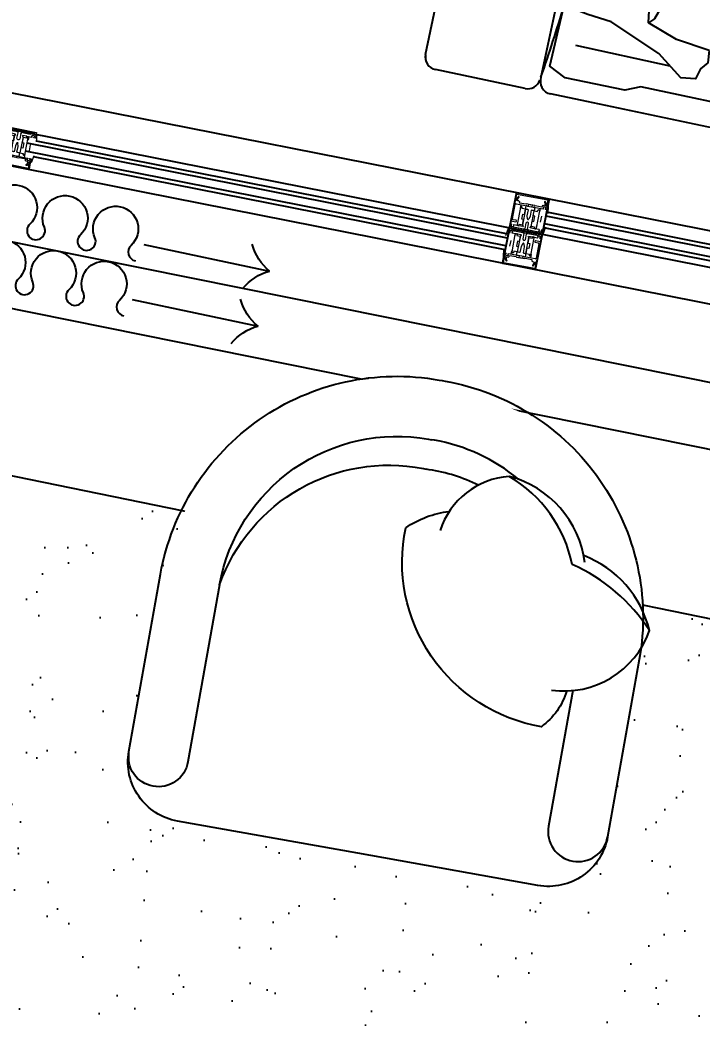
# Model space of a CAD drawing. Extents: x -678889171 to 586587, y -792238163 to 335485.
# Drawn here: x 63007 to 64032, y 43884 to 45383 of the extents above; entities that cross this region are included whole.
import ezdxf

# ---------------------------------------------------------------- set-up
doc = ezdxf.new("R2010")
doc.units = 0
doc.header["$MEASUREMENT"] = 0
doc.set_wipeout_variables(frame=1)
doc.layers.get('0').update_dxf_attribs({"color": 8})
for name, color, linetype in [('9TH-FURN$0$A-SITE-PATT', 252, 'Continuous'), ('XR-A-9TH-FLOOR$0$A-SITE-PATT', 252, 'Continuous'), ('XR-A-TYP-4TH TO 10TH (OUTER)$0$A-GLAZ', 252, 'Continuous'), ('XR-A-TYP-4TH TO 10TH (OUTER)$0$A-SITE-PATT', 252, 'Continuous'), ('XR-A-TYP.furn$0$XR-A-TYP-2-4-5-6$0$I-CLNG', 252, 'Continuous'), ('XR-A-TYP.furn$0$XR-A-TYP-2-4-5-6$0$I-EQPM', 252, 'Continuous'), ('XR-A-TYP.furn$0$XR-A-TYP-2-4-5-6$0$I-FURN-CHAR', 252, 'Continuous'), ('XR-A-TYP.furn$0$XR-A-TYP-2-4-5-6$0$I-FURN-FLOR', 252, 'Continuous'), ('XR-A-TYP.furn$0$XR-A-TYP-2-4-5-6$0$I-FURN-PATT', 252, 'Continuous'), ('XR-A-TYP.furn$0$XR-A-TYP-2-4-5-6$0$I-WIPEOUT', 252, 'Continuous')]:
    doc.layers.add(name, color=color, linetype=linetype)
doc.layers.add('XR-A-TYP-4TH TO 10TH (OUTER)$0$Main entrance$0$A-ELEV-GLAZ', color=252, linetype='Continuous', lineweight=20)

# ---------------------------------------------------------------- blocks, each defined once
blk = doc.blocks.new('XR-A-TYP-4TH TO 10TH (OUTER)$0$conc w')
at = {"layer": 'XR-A-TYP-4TH TO 10TH (OUTER)$0$Main entrance$0$A-ELEV-GLAZ'}
for p, q in [((83819.6, 6992.5), (83819.6, 6983.1)), ((83869.6, 6992.5), (83819.6, 6992.5)), ((83819.6, 6992.5), (83819.6, 6983.1)), ((83820.7, 6983.5), (83820.7, 6991.2)), ((83820.7, 6991.2), (83868.5, 6991.2)), ((83823.6, 6987.5), (83821.4, 6983.7)), ((83823.8, 6984.5), (83825.1, 6986.7)), ((83864.1, 6986.7), (83865.4, 6984.5)), ((83867.8, 6983.7), (83865.5, 6987.5)), ((83868.5, 6991.2), (83868.5, 6983.5)), ((83869.6, 6983.1), (83869.6, 6992.5)), ((83819.6, 6981), (83819.6, 6977)), ((83819.6, 6981), (83819.6, 6950.2)), ((83821.1, 6981.6), (83820.2, 6981.6)), ((83821.1, 6981.6), (83820.2, 6981.6)), ((83821.3, 6983.5), (83820.7, 6983.5)), ((83820.9, 6981.8), (83821.3, 6981.8)), ((83821.7, 6953.5), (83821.7, 6975.3)), ((83823, 6976.6), (83839.8, 6976.6)), ((83823.8, 6981.6), (83823.8, 6984.5)), ((83826.2, 6981.6), (83823.8, 6981.6)), ((83827.5, 6978.7), (83827.5, 6980.3)), ((83837.7, 6978.7), (83827.5, 6978.7)), ((83829.7, 6976.6), (83829.7, 6971.3)), ((83830.2, 6972.6), (83830.2, 6946.2)), ((83832.8, 6971.3), (83832.8, 6972.6)), ((83838.2, 6979.3), (83837.7, 6978.7)), ((83838, 6971.3), (83838, 6976.6)), ((83839.3, 6976.6), (83838, 6976.6)), ((83844.3, 6979.3), (83838.2, 6979.3)), ((83839.8, 6976.6), (83840.2, 6976.3)), ((83840.2, 6976.3), (83840.5, 6976.6)), ((83840.5, 6976.6), (83848.7, 6976.6)), ((83841.8, 6976.6), (83841.8, 6979.3)), ((83844.6, 6978.9), (83844.3, 6979.3)), ((83844.9, 6979.3), (83844.6, 6978.9)), ((83850.9, 6979.3), (83844.9, 6979.3)), ((83847.4, 6976.6), (83847.4, 6979.3)), ((83848.7, 6976.6), (83849, 6976.3)), ((83849, 6976.3), (83849.4, 6976.6)), ((83849.4, 6976.6), (83864.1, 6976.6)), ((83851.2, 6976.6), (83849.9, 6976.6)), ((83851.5, 6978.7), (83850.9, 6979.3)), ((83851.2, 6976.6), (83851.2, 6971.3)), ((83861.7, 6978.7), (83851.5, 6978.7)), ((83856.4, 6971.3), (83856.4, 6972.6)), ((83859, 6972.6), (83859, 6946.2)), ((83859.4, 6976.6), (83859.4, 6971.3)), ((83861.7, 6980.3), (83861.7, 6978.7)), ((83865.4, 6981.6), (83863, 6981.6)), ((83863.8, 6978.5), (83863.8, 6978.7)), ((83864.9, 6979.8), (83866.7, 6979.8)), ((83865.4, 6984.5), (83865.4, 6981.6)), ((83867.4, 6976.6), (83869.2, 6976.6)), ((83867.8, 6978.7), (83867.8, 6978.5)), ((83868.5, 6983.5), (83867.9, 6983.5)), ((83867.9, 6981.8), (83868.3, 6981.8)), ((83869, 6981.6), (83868.1, 6981.6)), ((83869.6, 6977), (83869.6, 6981)), ((83872.5, 6971.3), (83870.9, 6982.7)), ((83838, 6971.3), (83832.8, 6971.3)), ((83835.3, 6955.4), (83835.3, 6963.4)), ((83835.3, 6963.4), (83838, 6963.4)), ((83838.8, 6971.3), (83838, 6971.3)), ((83838, 6971.3), (83838, 6946.7)), ((83839.3, 6971.3), (83838, 6971.3)), ((83838, 6963.4), (83838, 6971.3)), ((83839.1, 6971.6), (83838.8, 6971.3)), ((83839.5, 6971.3), (83839.1, 6971.6)), ((83841, 6971.3), (83839.5, 6971.3)), ((83841.3, 6971.6), (83841, 6971.3)), ((83841.6, 6971.3), (83841.3, 6971.6)), ((83842.5, 6971.3), (83841.6, 6971.3)), ((83842.5, 6962.2), (83842.5, 6971.3)), ((83843.7, 6957.6), (83842.5, 6962.2)), ((83846.7, 6962.2), (83845.5, 6957.6)), ((83847.6, 6971.3), (83846.7, 6971.3)), ((83846.7, 6971.3), (83846.7, 6962.2)), ((83847.9, 6971.6), (83847.6, 6971.3)), ((83848.2, 6971.3), (83847.9, 6971.6)), ((83849.7, 6971.3), (83848.2, 6971.3)), ((83850.1, 6971.6), (83849.7, 6971.3)), ((83851.2, 6971.3), (83849.9, 6971.3)), ((83850.4, 6971.3), (83850.1, 6971.6)), ((83851.2, 6971.3), (83850.4, 6971.3)), ((83851.2, 6971.3), (83856.4, 6971.3)), ((83851.2, 6963.4), (83851.2, 6971.3)), ((83851.2, 6946.7), (83851.2, 6971.3)), ((83853.9, 6963.4), (83851.2, 6963.4)), ((83853.9, 6955.4), (83853.9, 6963.4)), ((83864.1, 6956.2), (83864.1, 6965.3)), ((83819.6, 6950.2), (83827.4, 6950.2)), ((83819.6, 6944.4), (83819.6, 6936.2, 0)), ((83819.6, 6944.4), (83819.6, 6936.4)), ((83821.8, 6944.9), (83820, 6944.9)), ((83821.4, 6942.7), (83821.4, 6943)), ((83827.4, 6952.3), (83823, 6952.3)), ((83832.5, 6944.9), (83825.1, 6944.9)), ((83825.4, 6943), (83825.4, 6942.7)), ((83828.1, 6950.8), (83828.1, 6951.6)), ((83832.8, 6944.5), (83832.5, 6944.9)), ((83832.8, 6947.5), (83838, 6947.5)), ((83832.8, 6946.2), (83832.8, 6947.5)), ((83833.1, 6944.9), (83832.8, 6944.5)), ((83839, 6944.9), (83833.1, 6944.9)), ((83838, 6955.4), (83835.3, 6955.4)), ((83838, 6947.5), (83838, 6955.4)), ((83838.2, 6946.5), (83839, 6946.5)), ((83839.2, 6946.3), (83839.2, 6945.1)), ((83842.5, 6950.6), (83842.5, 6942.5)), ((83846.7, 6942.5), (83846.7, 6950.6)), ((83850, 6945.1), (83850, 6946.3)), ((83850.2, 6946.5), (83851, 6946.5)), ((83856.1, 6944.9), (83850.2, 6944.9)), ((83851.2, 6955.4), (83853.9, 6955.4)), ((83851.2, 6947.5), (83851.2, 6955.4)), ((83856.4, 6947.5), (83851.2, 6947.5)), ((83856.4, 6944.5), (83856.1, 6944.9)), ((83856.4, 6946.2), (83856.4, 6947.5)), ((83856.7, 6944.9), (83856.4, 6944.5)), ((83864.1, 6944.9), (83856.7, 6944.9)), ((83859.4, 6944.9), (83859.4, 6950.2)), ((83863.8, 6942.7), (83863.8, 6943)), ((83869.2, 6944.9), (83867.4, 6944.9)), ((83867.8, 6943), (83867.8, 6942.7)), ((83869.6, 6936.2, 0), (83869.6, 6944.4)), ((83872.5, 6950.2), (83870.9, 6938.7)), ((83819.6, 6936.2), (83869.6, 6936.2)), ((83824.3, 6941.7), (83822.5, 6941.7)), ((83822.9, 6938), (83822.9, 6937.5, 0)), ((83866.3, 6937.5), (83822.9, 6937.5)), ((83827.7, 6938.4), (83823.3, 6938.4)), ((83838, 6941.2), (83828.2, 6941.2)), ((83828.2, 6941.2), (83828.2, 6938.8)), ((83838, 6938.8), (83838, 6941.2)), ((83840.1, 6938.4), (83838.4, 6938.4)), ((83841.2, 6941.2), (83840.5, 6941.2)), ((83840.5, 6941.2), (83840.5, 6938.8)), ((83848.7, 6941.2), (83848, 6941.2)), ((83848.7, 6938.8), (83848.7, 6941.2)), ((83850.8, 6938.4), (83849.1, 6938.4)), ((83861, 6941.2), (83851.2, 6941.2)), ((83851.2, 6941.2), (83851.2, 6938.8)), ((83861, 6938.8), (83861, 6941.2)), ((83865.9, 6938.4), (83861.4, 6938.4)), ((83866.7, 6941.7), (83864.9, 6941.7)), ((83866.3, 6937.5, 0), (83866.3, 6938))]:
    blk.add_line(p, q, dxfattribs=at)
for centre, radius, start, end in [((83824.4, 6987.1), 0.847, 330, 150), ((83864.8, 6987.1), 0.847, 30, 210), ((83820.9, 6983.1), 1.27, 180, 270), ((83820.2, 6981), 0.635, 90, 180), ((83820.2, 6981), 0.635, 90, 180), ((83821.1, 6982.7), 1.06, 270, 71.3371), ((83821.3, 6982.7), 0.847, 270, 90), ((83823, 6975.3), 1.27, 90, 180), ((83826.2, 6980.3), 1.27, 360, 90), ((83831.5, 6972.6), 1.32, 360, 180), ((83857.7, 6972.6), 1.32, 360, 180), ((83863, 6980.3), 1.27, 90, 180), ((83864.9, 6978.7), 1.06, 90, 180), ((83865.7, 6978.5), 1.91, 180, 225.1897), ((83864.1, 6976.9), 0.318, 270, 45.1897), ((83866.7, 6978.7), 1.06, 360, 90), ((83868.1, 6982.7), 1.06, 108.6629, 270), ((83867.9, 6982.7), 0.847, 90, 270), ((83867.4, 6976.9), 0.318, 134.8103, 270), ((83865.9, 6978.5), 1.91, 314.8103, 360), ((83868.3, 6983.1), 1.27, 270, 360), ((83869, 6981), 0.635, 360, 90), ((83869.2, 6977), 0.423, 270, 0), ((83844.6, 6957.8), 0.911, 195, 345), ((83820, 6944.4), 0.423, 90, 180), ((83823.3, 6943), 1.91, 134.8103, 180), ((83822.5, 6942.7), 1.06, 180, 270), ((83823, 6953.5), 1.27, 180, 270), ((83821.8, 6944.5), 0.318, 314.8103, 90), ((83824.3, 6942.7), 1.06, 270, 360), ((83825.1, 6944.5), 0.318, 90, 225.1897), ((83823.5, 6943), 1.91, 360, 45.1897), ((83827.4, 6951.6), 0.635, 360, 90), ((83827.4, 6950.8), 0.635, 270, 360), ((83831.5, 6946.2), 1.32, 180, 360), ((83838.2, 6946.7), 0.212, 180, 270), ((83839, 6946.3), 0.212, 360, 90), ((83839, 6945.1), 0.212, 270, 360), ((83841.2, 6942.5), 1.27, 270, 360), ((83844.6, 6950.6), 2.12, 360, 180), ((83848, 6942.5), 1.27, 180, 270), ((83850.2, 6946.3), 0.212, 90, 180), ((83850.2, 6945.1), 0.212, 180, 270), ((83851, 6946.7), 0.212, 270, 360), ((83857.7, 6946.2), 1.32, 180, 360), ((83865.7, 6943), 1.91, 134.8103, 180), ((83864.9, 6942.7), 1.06, 180, 270), ((83864.1, 6944.5), 0.318, 314.8103, 90), ((83866.7, 6942.7), 1.06, 270, 360), ((83867.4, 6944.5), 0.318, 90, 225.1897), ((83865.9, 6943), 1.91, 360, 45.1897), ((83869.2, 6944.4), 0.423, 360, 90), ((83823.3, 6938), 0.423, 90, 180), ((83827.7, 6938.8), 0.423, 270, 360), ((83838.4, 6938.8), 0.423, 180, 270), ((83840.1, 6938.8), 0.423, 270, 360), ((83849.1, 6938.8), 0.423, 180, 270), ((83850.8, 6938.8), 0.423, 270, 0), ((83861.4, 6938.8), 0.423, 180, 270), ((83865.9, 6938), 0.423, 0, 90)]:
    blk.add_arc(centre, radius, start, end, dxfattribs=at)
blk = doc.blocks.new('XR-A-TYP-4TH TO 10TH (OUTER)$0$2nd floor towers$0$xref units$0$Sl-Dr-1500')
at = {"layer": 'XR-A-TYP-4TH TO 10TH (OUTER)$0$A-GLAZ'}
for p, q in [((525, 7.9, 0), (2125, 7.9, 0)), ((525, 7.9, 0), (2125, 7.9, 0)), ((1300, 8.1, 0), (1300, -99.9, 0)), ((1350, 8.1, 0), (1350, -99.9, 0)), ((1350, -11.9, 0), (2072.5, -12.2, 0)), ((1350, -17.9, 0), (2075, -18.2, 0)), ((1350, -29.9, 0), (2075, -30.2, 0)), ((1350, -35.9, 0), (2072.2, -36.2, 0)), ((525, -46.1, 0), (2075, -46.1, 0)), ((1300, -55.9, 0), (578.1, -56.1, 0)), ((1300, -73.9, 0), (564.7, -74.1, 0)), ((1300, -61.9, 0), (564.8, -62.1, 0)), ((1300, -79.9, 0), (577.9, -80.1, 0)), ((475, -100.1, 0), (2175, -100.1, 0))]:
    blk.add_line(p, q, dxfattribs=at)
at = {"layer": 'XR-A-TYP-4TH TO 10TH (OUTER)$0$A-SITE-PATT'}
for p, rotation in [((-82453.5, -7741.5, 0), 0.5169917593378173), ((85103.5, 7648.4, 0), 180.516990881463)]:
    blk.add_blockref('XR-A-TYP-4TH TO 10TH (OUTER)$0$conc w', p, dxfattribs=dict(at, rotation=rotation))
at = {"layer": 'XR-A-TYP-4TH TO 10TH (OUTER)$0$A-SITE-PATT', "xscale": -0.9999999999999994, "rotation": 179.5442117813893}
blk.add_blockref('XR-A-TYP-4TH TO 10TH (OUTER)$0$conc w', (-83236.2, 7559.8, 0), dxfattribs=at)
blk = doc.blocks.new('XR-A-TYP-4TH TO 10TH (OUTER)')
at = {"layer": 'XR-A-TYP-4TH TO 10TH (OUTER)$0$A-GLAZ', "extrusion": (-2.26741e-05, 4.07606e-06, 1), "zscale": -1, "rotation": 348.8178986479783}
blk.add_blockref('XR-A-TYP-4TH TO 10TH (OUTER)$0$2nd floor towers$0$xref units$0$Sl-Dr-1500', (65276.3, 31846.3, -1.4), dxfattribs=at)
blk = doc.blocks.new('XR-A-TYP.furn$0$XR-A-TYP-2-4-5-6$0$XREF_1BR$0$05BDRAPE')
for points in [[(-500, 0, 0.608416), (-485.7, 27.6, -0.608416), (-450, 96.6, -0.608416), (-414.3, 27.7, 1.932003), (-385.7, 27.7, -0.608416), (-350, 96.6, -0.608416), (-314.3, 27.7, 1.932003), (-285.7, 27.7, -0.608416), (-250, 96.6, -0.608416), (-214.3, 27.7, 1.932003), (-185.7, 27.7, -0.608416), (-150, 96.6, -0.608416), (-114.3, 27.7, 1.932003), (-85.7, 27.7, -0.608416), (-50, 96.6, -0.608416), (-14.3, 27.7, 0.608436), (0, 0, -0.608416)], [(0, 0, 0.608416), (14.3, 27.7, -0.608416), (50, 96.6, -0.608416), (85.7, 27.7, 1.932003), (114.3, 27.7, -0.608416), (150, 96.6, -0.608416), (185.7, 27.7, 1.932003), (214.3, 27.7, -0.608416), (250, 96.6, -0.608416), (285.7, 27.7, 1.932003), (314.3, 27.7, -0.608416), (350, 96.6, -0.608416), (385.7, 27.7, 1.932003), (414.3, 27.7, -0.608416), (450, 96.6, -0.608416), (485.7, 27.7, 0.608436), (500, 0, -0.608416)]]:
    blk.add_lwpolyline(points, format="xyb")
blk = doc.blocks.new('XR-A-TYP.furn$0$XR-A-TYP-2-4-5-6$0$XREF_1BR$0$GUEST T1')
blk.add_line((-974.1, -13.6), (-1214.4, -13.6))
for centre, start, end in [((-1258, 72.1), 296.9731, 333.1823), ((-1258, -99.3), 26.8177, 63.0269)]:
    blk.add_arc(centre, 96.2, start, end)
at = {"xscale": -0.9651072330830278, "yscale": 0.9651072330830278, "zscale": 0.9651072330830278}
blk.add_blockref('XR-A-TYP.furn$0$XR-A-TYP-2-4-5-6$0$XREF_1BR$0$05BDRAPE', (-482.6, -46.6), dxfattribs=at)
blk = doc.blocks.new('XR-A-TYP.furn$0$XR-A-TYP-2-4-5-6$0$XREF_1BR$0$GS-1')
at = {"xscale": -0.8044866682359963, "yscale": 0.8044866682359963, "zscale": 0.8044866682359963, "rotation": 90}
for p in [(-31.1, 38.2), (53.3, 38.2)]:
    blk.add_blockref('XR-A-TYP.furn$0$XR-A-TYP-2-4-5-6$0$XREF_1BR$0$GUEST T1', p, dxfattribs=at)
blk = doc.blocks.new('XR-A-TYP.furn$0$XR-A-TYP-2-4-5-6$0$A$C70256c7c')
blk.add_wipeout([(1086.8, 652.2), (948.9, 652.2), (935.2, 657.8), (929.6, 671.5), (929.6, 1309.2), (935.2, 1322.8), (948.9, 1328.5), (1086.5, 1328.5), (1099.3, 1323.7), (1106.2, 1307.2), (1111, 1322), (1125.4, 1328.5), (2333.7, 1327.9), (2348.2, 1321.3), (2352.9, 1306.2), (2359.9, 1323), (2372.7, 1327.9), (2510.2, 1327.9), (2523.9, 1322.2), (2529.6, 1308.6), (2529.6, 670.9), (2523.9, 657.2), (2510.2, 651.5), (2372.4, 651.5), (2358.7, 657.2), (2353, 670.9), (2352.9, 673.3), (2348.2, 658.1), (2333.7, 651.5), (1748.9, 651.5), (1735.2, 657.2), (1729.6, 670.9), (1723.9, 657.2), (1710.2, 651.5), (1748.9, 652.2), (1735.2, 657.8), (1729.6, 671.5), (1723.9, 657.8), (1710.2, 652.2), (1125.4, 652.2), (1111, 658.7), (1106.1, 671.5), (1100.5, 657.8)]).dxf.layer = 'XR-A-TYP.furn$0$XR-A-TYP-2-4-5-6$0$I-WIPEOUT'
for p, q in [((1125.4, 1328.5), (2333.7, 1327.9)), ((2372.7, 1327.9), (2510.2, 1327.9)), ((2352.9, 1191.4), (2352.9, 1306.2)), ((2529.6, 1308.6), (2529.6, 670.9)), ((2114.1, 1214.8), (2165.2, 1208.9)), ((2165.2, 1208.9), (2211.5, 1193)), ((2211.5, 1193), (2215.9, 1165.7))]:
    blk.add_line(p, q)
for points in [[(1803.4, 966.9), (1839.5, 966.9), (1792.5, 985.5), (1775.1, 1007.1), (1762.6, 1039.4), (1762.7, 1134.1), (1759.2, 1139.4), (1752.9, 1223.3), (1740.1, 1242), (1737.2, 1282.3), (1759.6, 1301.3), (1866.4, 1299.6), (1927.4, 1289.6), (2015.2, 1289.6), (2203.2, 1289.6), (2225.7, 1299.6), (2317.4, 1299.6), (2343.4, 1287.5), (2341, 1193.3)], [(2114.1, 1214.8), (2111.9, 1233.6), (2121, 1244.7), (2125.4, 1260.7), (2147.3, 1263.8), (2187.1, 1235.2), (2266.7, 1203), (2303.3, 1199.4), (2369.8, 1188.6), (2460.9, 1146.5), (2463.7, 1126.2), (2406, 1061.4), (2344.7, 999.3), (2325.2, 981.7)], [(2311.9, 1248.6), (2167.2, 1249.5)], [(2119.3, 983.2), (2112.4, 1010.4), (2118.1, 1044.6), (2142.1, 1085.8), (2174.5, 1132), (2197.1, 1164.4), (2204.2, 1185.2), (2211.5, 1193)]]:
    blk.add_lwpolyline(points)
for centre, radius, start, end in [((2333.7, 1308.6), 19.3, 352.9153, 90), ((2372.7, 1308.6), 19.3, 90, 172.8241), ((2510.2, 1308.6), 19.3, 0, 90), ((5365.5, 931.7), 3035.8, 172.9153, 175.0575)]:
    blk.add_arc(centre, radius, start, end)
blk = doc.blocks.new('XR-A-TYP.furn$0$XR-A-TYP-2-4-5-6$0$XREF_1BR$0$armm19')
blk.add_wipeout([(-365.2, 360.7), (-365.2, 90.2), (-356.2, 51), (-337.8, 25.4), (-306.6, 5.7), (-275, 0), (275, 0), (313.3, 8.5), (338.8, 26.4), (361.4, 64.3), (365.2, 90.2), (364.7, 378.1), (372.5, 406.2), (357.9, 432.9), (327.5, 521.1), (259.5, 615.7), (155.2, 688.3), (4.5, 721.3), (-117.1, 703.3), (-259.5, 615.7), (-338.6, 496.4)]).dxf.layer = 'XR-A-TYP.furn$0$XR-A-TYP-2-4-5-6$0$I-WIPEOUT'
for points in [[(0, 0), (-275, 0, -0.414214), (-365.2, 90.2), (-365.2, 360.7, -0.414214), (-4.5, 721.3), (0, 721.3), (4.5, 721.3, -0.414214), (365.2, 360.7), (365.2, 90.2, -0.414214), (275, 0), (0, 0)], [(-275, 360.7, -0.414214), (-4.5, 631.1), (0, 631.1)], [(138.8, 595.5, 0.130591), (4.5, 631.1), (0, 631.1)], [(-275, 360.7, -0.372719), (-4.5, 586.1), (0, 586.1)], [(81.4, 576.4, 0.072384), (4.5, 586.1), (0, 586.1)], [(259, 489.8, 0.306663), (124.5, 597.3, 0.30633), (36.7, 499.1, -0.872847)], [(372.5, 406.2, 0.14773), (240.8, 483.6, 0.213343), (124.5, 597.3, 0.178662)], [(266.1, 295.3, -0.165541), (238.2, 235.7, -0.425989), (-15, 494, -0.121523), (45.1, 529.6, 7.115464)], [(243.4, 292.5, 0.356772), (372.5, 406.2, 0.249542), (255.5, 499.8, -9.61688)], [(-275, 360.7), (-275, 90.2, -0.414214), (-320.1, 45.1), (-320.1, 45.1, -0.414214), (-365.2, 90.2)], [(275, 297.4), (275, 90.2, 0.414214), (320.1, 45.1), (320.1, 45.1, 0.414214), (365.2, 90.2)]]:
    blk.add_lwpolyline(points, format="xyb")
blk = doc.blocks.new('XR-A-TYP.furn')
at = {"layer": 'XR-A-TYP.furn$0$XR-A-TYP-2-4-5-6$0$I-FURN-PATT', "extrusion": (1.29575e-08, 6.55339e-08, 1)}
h = blk.add_hatch(dxfattribs=at)
h.set_pattern_fill('AR-SAND', color=256, scale=3, angle=-99.027)
h.set_pattern_definition([(294.9574, (74039.67, 31227.01), (144.3624, -27.1995), [0, -115.824, 0, -129.54, 0, -123.825]), (264.9574, (74039.67, 31227.01), (180.629, -178.3394), [0, -62.484, 0, -104.394, 0, -40.005]), (224.9574, (74060.03, 31318.5), (-51.112, -231.7282), [0, -38.1, 0, -137.16, 0, -179.07]), (214.9574, (74060.03, 31318.5), (15.5374, -238.124), [0, -19.05, 0, -89.916, 0, -102.87])])
h.paths.add_polyline_path([(65738, 31187.8), (65114.4, 28244.3), (67157, 27820.4), (67772.3, 30771.2)])
at = {"layer": 'XR-A-TYP.furn$0$XR-A-TYP-2-4-5-6$0$I-EQPM', "extrusion": (-7.24322e-08, 7.25703e-09, 1)}
blk.add_line((67888.2, 31004.8, 0), (65189.7, 31550, 0), dxfattribs=at)
at = {"layer": 'XR-A-TYP.furn$0$XR-A-TYP-2-4-5-6$0$I-FURN-FLOR', "extrusion": (1.29575e-08, 6.55339e-08, 1), "elevation": 0}
blk.add_lwpolyline([(65738, 31187.8), (65114.4, 28244.3), (67157, 27820.4), (67772.3, 30771.2)], close=True, dxfattribs=at)
at = {"layer": 'XR-A-TYP.furn$0$XR-A-TYP-2-4-5-6$0$I-CLNG', "extrusion": (-8.23632e-08, -3.94014e-08, 1), "rotation": 258.1119804890251}
blk.add_blockref('XR-A-TYP.furn$0$XR-A-TYP-2-4-5-6$0$XREF_1BR$0$GS-1', (65185, 31673.3, 0), dxfattribs=at)
at = {"layer": 'XR-A-TYP.furn$0$XR-A-TYP-2-4-5-6$0$I-FURN-CHAR', "extrusion": (-7.24322e-08, 7.25703e-09, 1), "rotation": 168.0876322819307}
blk.add_blockref('XR-A-TYP.furn$0$XR-A-TYP-2-4-5-6$0$A$C70256c7c', (69161.9, 32567.7, 0), dxfattribs=at)
at = {"layer": 'XR-A-TYP.furn$0$XR-A-TYP-2-4-5-6$0$I-FURN-CHAR', "extrusion": (1.3261e-08, 6.54732e-08, 1), "rotation": 349.8754041514035}
blk.add_blockref('XR-A-TYP.furn$0$XR-A-TYP-2-4-5-6$0$XREF_1BR$0$armm19', (66314.8, 30609.4, 0), dxfattribs=at)

msp = doc.modelspace()

# ---------------------------------------------------------------- block references
at = {"layer": 'XR-A-9TH-FLOOR$0$A-SITE-PATT'}
msp.add_blockref('XR-A-TYP-4TH TO 10TH (OUTER)', (-2800.4, 13522.1), dxfattribs=at)

# ---------------------------------------------------------------- next in the draw order: block references
at = {"layer": '9TH-FURN$0$A-SITE-PATT'}
msp.add_blockref('XR-A-TYP.furn', (-2800.4, 13522.1), dxfattribs=at)

# ---------------------------------------------------------------- next in the draw order: linework, layer by layer
at = {"color": 240, "true_color": 0xed1f24}
msp.add_line((64918, 44662.8, 0), (62586.1, 45131.9, 0), dxfattribs=at)

doc.saveas('drawing.dxf')
